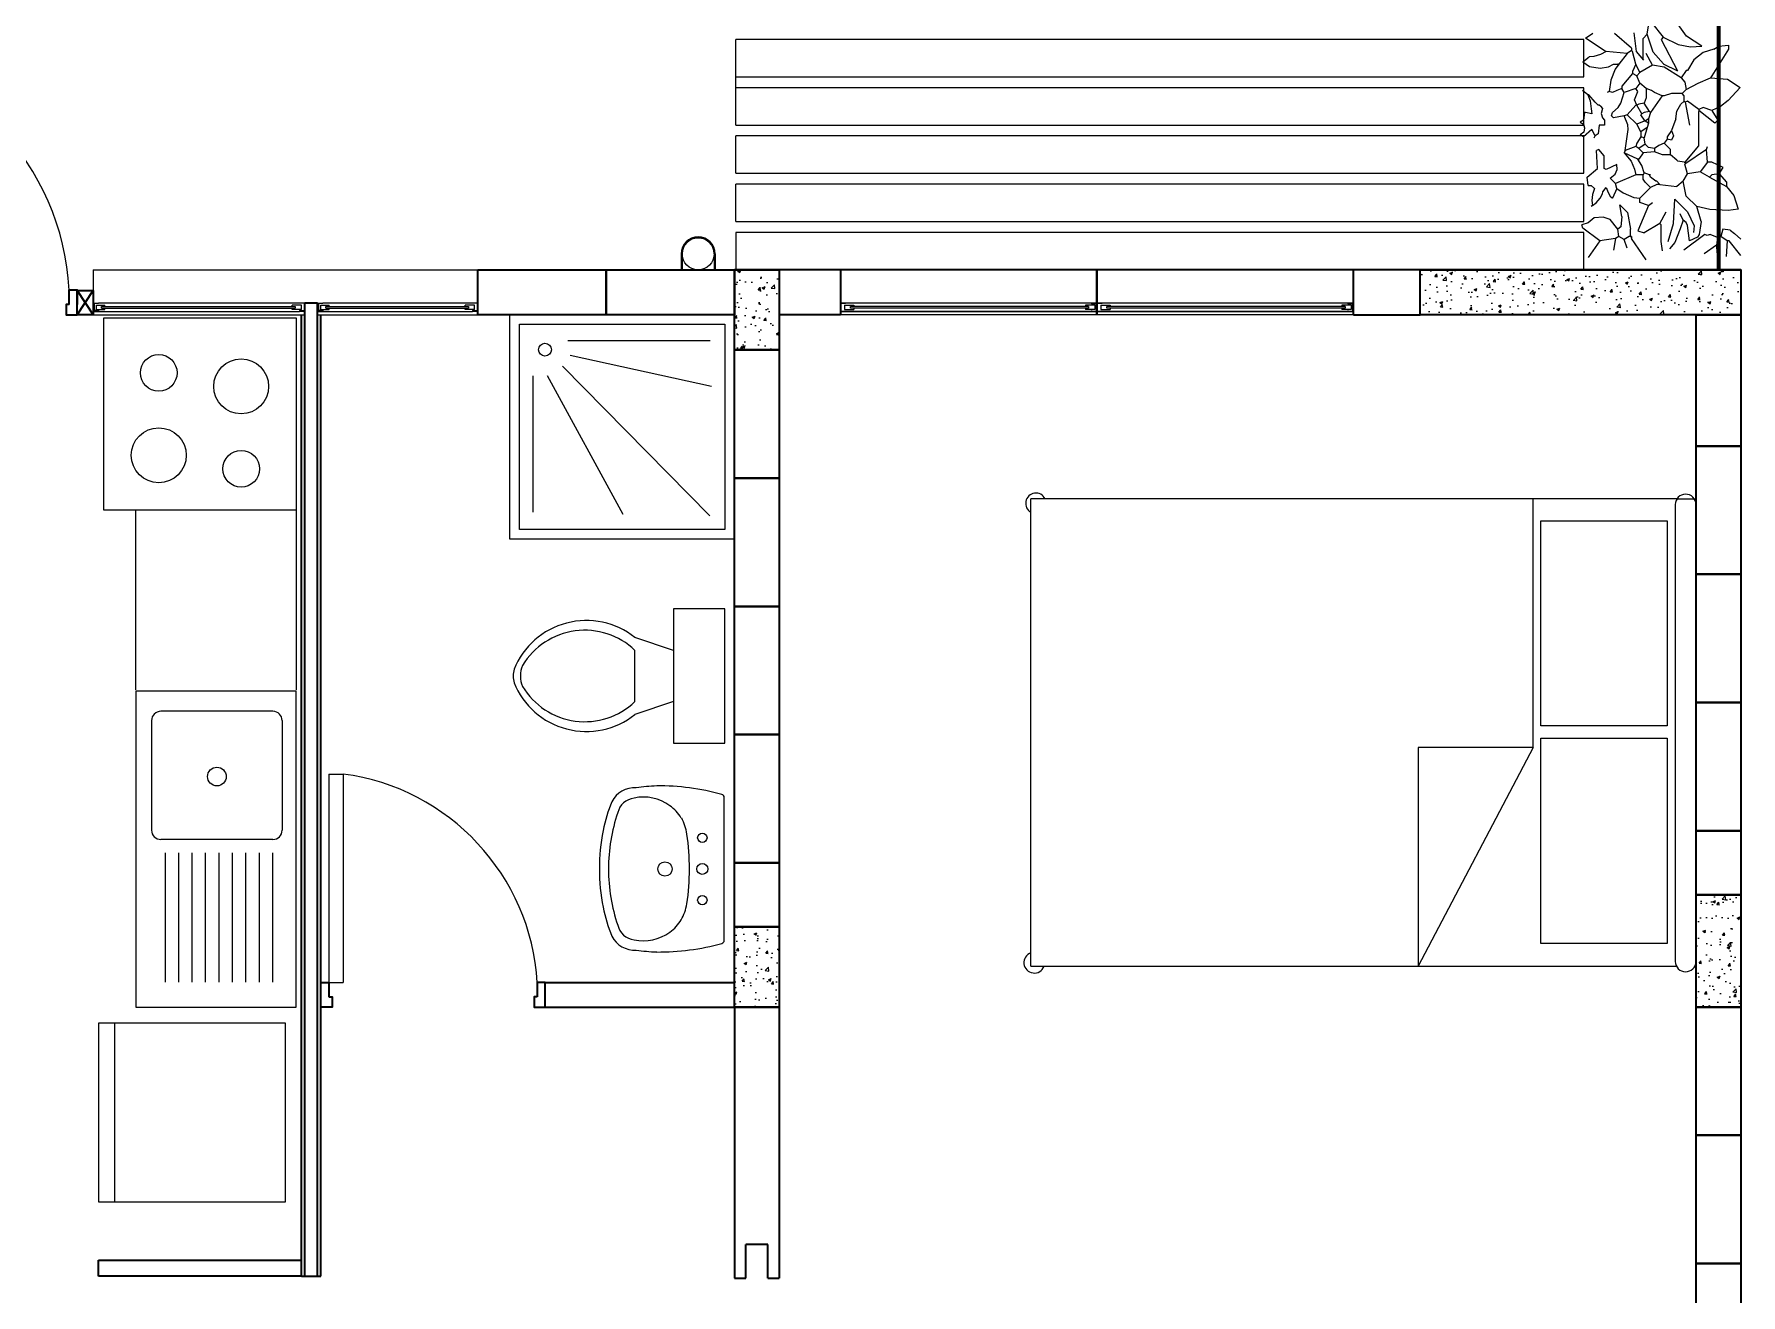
# Model space of a CAD drawing. Header units: inches. Extents: x 140.5 to 186.8, y 19 to 37.2.
# Drawn here: x 149.26 to 154.59, y 26.73 to 30.66 of the extents above; entities that cross this region are included whole.
import ezdxf

# ---------------------------------------------------------------- set-up
doc = ezdxf.new("R2010")
doc.units = ezdxf.units.IN
doc.header["$MEASUREMENT"] = 0
for name, color, linetype, lineweight in [('A-DOOR-FULL', 4, 'Continuous', 25), ('A-FLOR-FTPT', 6, 'Continuous', 70), ('A-FLOR-PATT', 8, 'Continuous', 18), ('A-FURN', 8, 'Continuous', 18), ('A-GLAZ-FULL', 4, 'Continuous', 25), ('A-WALL-FULL', 7, 'Continuous', 35)]:
    doc.layers.add(name, color=color, linetype=linetype, lineweight=lineweight)
doc.layers.add('VERDE_siepe', color=96, linetype='Continuous')

# ---------------------------------------------------------------- blocks, each defined once
blk = doc.blocks.new('finestra 1')
at = {"layer": 'A-FLOR-PATT'}
for points in [[(43.0901, -91.3303), (43.0901, -91.3278), (43.0759, -91.3278), (43.0759, -91.3066), (43.0901, -91.3066), (43.0901, -91.3041), (43.0734, -91.3041), (43.0734, -91.3303)], [(43.8567, -91.3303), (43.8567, -91.3278), (43.8709, -91.3278), (43.8709, -91.3066), (43.8567, -91.3066), (43.8567, -91.3041), (43.8734, -91.3041), (43.8734, -91.3303)]]:
    blk.add_hatch(color=256, dxfattribs=at).paths.add_polyline_path(points)
at = {"layer": 'A-FURN'}
for p, q in [((43.0734, -91.2941), (43.8734, -91.2941)), ((43.8734, -91.4341), (43.0734, -91.4341))]:
    blk.add_line(p, q, dxfattribs=at)
at = {"layer": 'A-GLAZ-FULL'}
for p, q in [((43.0734, -91.3041), (43.8734, -91.3041)), ((43.0901, -91.3041), (43.0734, -91.3041)), ((43.0759, -91.3278), (43.0759, -91.3066)), ((43.0801, -91.3105), (43.1092, -91.3105)), ((43.0801, -91.3238), (43.0801, -91.3105)), ((43.8734, -91.3041), (43.0901, -91.3041)), ((43.0901, -91.3066), (43.0901, -91.3041)), ((43.1092, -91.3147), (43.1092, -91.3105)), ((43.8612, -91.3105), (43.832, -91.3105)), ((43.832, -91.3147), (43.832, -91.3105)), ((43.8612, -91.3238), (43.8612, -91.3105)), ((43.8734, -91.3041), (43.8734, -91.3303)), ((43.0734, -91.3303), (43.8734, -91.3303)), ((43.0901, -91.3278), (43.0759, -91.3278)), ((43.0801, -91.3238), (43.1092, -91.3238)), ((43.0901, -91.3303), (43.0901, -91.3278)), ((43.0992, -91.3147), (43.842, -91.3147)), ((43.0992, -91.3197), (43.0992, -91.3147)), ((43.0992, -91.3197), (43.842, -91.3197)), ((43.1092, -91.3238), (43.1092, -91.3197)), ((43.832, -91.3238), (43.832, -91.3197)), ((43.8612, -91.3238), (43.832, -91.3238)), ((43.842, -91.3147), (43.842, -91.3197))]:
    blk.add_line(p, q, dxfattribs=at)
at = {"layer": 'A-WALL-FULL'}
for p, q in [((43.0734, -91.2941), (43.0734, -91.4341)), ((43.8734, -91.4341), (43.8734, -91.2941))]:
    blk.add_line(p, q, dxfattribs=at)
blk = doc.blocks.new('doccia')
at = {"layer": 'A-FURN'}
for p, q in [((53.9183, -83.4909), (54.3629, -83.4909)), ((54.3672, -83.6347), (53.9262, -83.538)), ((54.3617, -84.0382), (53.9022, -83.5708)), ((53.81, -83.6017), (53.81, -84.0263)), ((54.0913, -84.0336), (53.8558, -83.6017))]:
    blk.add_line(p, q, dxfattribs=at)
for points in [[(53.7382, -83.4105), (54.4382, -83.4105), (54.4382, -84.1105), (53.7382, -84.1105)], [(53.7682, -83.4405), (54.4082, -83.4405), (54.4082, -84.0805), (53.7682, -84.0805)]]:
    blk.add_lwpolyline(points, close=True, dxfattribs=at)
blk.add_circle((53.8474, -83.5197), 0.02, dxfattribs=at)
blk = doc.blocks.new('letto')
at = {"layer": 'A-FURN'}
for p, q in [((27.4385, 13.5237), (25.4231, 13.5237)), ((25.4231, 12.0654), (25.4231, 13.5237)), ((26.9901, 12.7474), (26.9901, 13.5237)), ((27.433, 13.5059), (27.433, 12.08)), ((27.4977, 13.5061), (27.4977, 12.0796)), ((26.9901, 12.7474), (26.6306, 12.7474)), ((26.6306, 12.7474), (26.6306, 12.0656)), ((26.9901, 12.7474), (26.6306, 12.0656)), ((25.4231, 12.0654), (27.4361, 12.0658))]:
    blk.add_line(p, q, dxfattribs=at)
for points in [[(27.4079, 13.4548), (27.4079, 12.815), (27.0135, 12.815), (27.0135, 13.4548)], [(27.4079, 12.7768), (27.4079, 12.1369), (27.0135, 12.1369), (27.0135, 12.7768)]]:
    blk.add_lwpolyline(points, close=True, dxfattribs=at)
for centre, radius, start, end in [((25.4385, 13.5096), 0.032, 25.9785, 241.2286), ((27.4653, 13.5058), 0.0323, 0.6423, 179.7148), ((25.4335, 12.0766), 0.0324, 108.721, 339.676), ((27.4653, 12.0807), 0.0324, 181.2656, 357.9557)]:
    blk.add_arc(centre, radius, start, end, dxfattribs=at)

msp = doc.modelspace()

# ---------------------------------------------------------------- hatches: boundary and pattern name
at = {"layer": 'A-FLOR-PATT'}
h = msp.add_hatch(dxfattribs=at)
h.set_pattern_fill('AR-CONC', color=256, scale=0.0005, style=0)
h.set_pattern_definition([(50, (178.85213, 111.02678), (0.091092334, -0.00796954), [0.009525, -0.104775]), (355, (178.85213, 111.02678), (-0.01762141, 0.09552832), [0.00762, -0.08382]), (100.451, (178.85972, 111.02612), (0.07347125, 0.08755834), [0.008095, -0.089045]), (46.1842, (178.85213, 111.05218), (0.13553952, -0.02102116), [0.0142875, -0.1571625]), (96.6356, (178.86343, 111.05043), (0.11870212, 0.12371278), [0.0121425, -0.1335675]), (351.184, (178.85213, 111.05218), (0.1187023, 0.12371256), [0.01143, -0.12573]), (21, (178.86483, 111.04583), (0.07580744, -0.05113276), [0.009525, -0.104775]), (326, (178.86483, 111.04583), (0.03090101, 0.09209398), [0.00762, -0.08382]), (71.4514, (178.87115, 111.04157), (0.106708245, 0.04096143), [0.008095, -0.089045]), (37.5, (178.852132, 111.02678), (0.001544302, 0.04227752), [0, -0.082804, 0, -0.08509, 0, -0.0841375]), (7.5, (178.85213, 111.02678), (0.033409831, 0.050090287), [0, -0.048514, 0, -0.080899, 0, -0.0320675]), (327.5, (178.82381, 111.02678), (0.067795298, -0.002864372), [0, -0.03175, 0, -0.09906, 0, -0.131445]), (317.5, (178.81111, 111.02678), (0.07406459, 0.012713246), [0, -0.041275, 0, -0.065786, 0, -0.093345])])
h.paths.add_polyline_path([(151.4476, 29.6759), (151.5876, 29.6759), (151.5876, 29.9259), (151.4476, 29.9259)])
h = msp.add_hatch(dxfattribs=at)
h.set_pattern_fill('AR-CONC', color=256, scale=0.0005, style=0)
h.set_pattern_definition([(50, (187.05213, 116.92678), (0.091092334, -0.00796954), [0.009525, -0.104775]), (355, (187.05213, 116.92678), (-0.01762141, 0.09552832), [0.00762, -0.08382]), (100.451, (187.05972, 116.92612), (0.07347125, 0.08755834), [0.008095, -0.089045]), (46.1842, (187.05213, 116.95218), (0.13553952, -0.02102116), [0.0142875, -0.1571625]), (96.6356, (187.06343, 116.95043), (0.11870212, 0.12371278), [0.0121425, -0.1335675]), (351.184, (187.05213, 116.95218), (0.1187023, 0.12371256), [0.01143, -0.12573]), (21, (187.06483, 116.94583), (0.07580744, -0.05113276), [0.009525, -0.104775]), (326, (187.06483, 116.94583), (0.03090101, 0.09209398), [0.00762, -0.08382]), (71.4514, (187.07115, 116.94157), (0.106708245, 0.04096143), [0.008095, -0.089045]), (37.5, (187.052132, 116.92678), (0.001544302, 0.04227752), [0, -0.082804, 0, -0.08509, 0, -0.0841375]), (7.5, (187.05213, 116.92678), (0.033409831, 0.050090287), [0, -0.048514, 0, -0.080899, 0, -0.0320675]), (327.5, (187.02381, 116.92678), (0.067795298, -0.002864372), [0, -0.03175, 0, -0.09906, 0, -0.131445]), (317.5, (187.01111, 116.92678), (0.07406459, 0.012713246), [0, -0.041275, 0, -0.065786, 0, -0.093345])])
h.paths.add_polyline_path([(153.5876, 29.9259), (153.5876, 29.7859), (154.5876, 29.7859), (154.5876, 29.9259)])
for points in [[(149.4501, 29.7984), (149.4642, 29.7984), (149.4642, 29.7959), (149.4476, 29.7959), (149.4476, 29.8221), (149.4501, 29.8221)], [(150.1051, 29.7984), (150.0909, 29.7984), (150.0909, 29.7959), (150.1076, 29.7959), (150.1076, 29.8221), (150.1051, 29.8221)], [(150.1501, 29.7984), (150.1642, 29.7984), (150.1642, 29.7959), (150.1476, 29.7959), (150.1476, 29.8221), (150.1501, 29.8221)], [(150.6451, 29.7984), (150.6309, 29.7984), (150.6309, 29.7959), (150.6476, 29.7959), (150.6476, 29.8221), (150.6451, 29.8221)]]:
    msp.add_hatch(color=256, dxfattribs=at).paths.add_polyline_path(points)
h = msp.add_hatch(dxfattribs=at)
h.set_pattern_fill('AR-CONC', color=256, scale=0.0005, style=0)
h.set_pattern_definition([(50, (187.85213, 111.02678), (0.091092334, -0.00796954), [0.009525, -0.104775]), (355, (187.85213, 111.02678), (-0.01762141, 0.09552832), [0.00762, -0.08382]), (100.451, (187.85972, 111.02612), (0.07347125, 0.08755834), [0.008095, -0.089045]), (46.1842, (187.85213, 111.05218), (0.13553952, -0.02102116), [0.0142875, -0.1571625]), (96.6356, (187.86343, 111.05043), (0.11870212, 0.12371278), [0.0121425, -0.1335675]), (351.184, (187.85213, 111.05218), (0.1187023, 0.12371256), [0.01143, -0.12573]), (21, (187.86483, 111.04583), (0.07580744, -0.05113276), [0.009525, -0.104775]), (326, (187.86483, 111.04583), (0.03090101, 0.09209398), [0.00762, -0.08382]), (71.4514, (187.87115, 111.04157), (0.106708245, 0.04096143), [0.008095, -0.089045]), (37.5, (187.852132, 111.02678), (0.001544302, 0.04227752), [0, -0.082804, 0, -0.08509, 0, -0.0841375]), (7.5, (187.85213, 111.02678), (0.033409831, 0.050090287), [0, -0.048514, 0, -0.080899, 0, -0.0320675]), (327.5, (187.82381, 111.02678), (0.067795298, -0.002864372), [0, -0.03175, 0, -0.09906, 0, -0.131445]), (317.5, (187.81111, 111.02678), (0.07406459, 0.012713246), [0, -0.041275, 0, -0.065786, 0, -0.093345])])
h.paths.add_polyline_path([(154.5876, 27.9759), (154.4476, 27.9759), (154.4476, 27.6259), (154.5876, 27.6259)])
h = msp.add_hatch(dxfattribs=at)
h.set_pattern_fill('AR-CONC', color=256, scale=0.0005, style=0)
h.set_pattern_definition([(50, (178.85213, 111.02678), (0.091092334, -0.00796954), [0.009525, -0.104775]), (355, (178.85213, 111.02678), (-0.01762141, 0.09552832), [0.00762, -0.08382]), (100.451, (178.85972, 111.02612), (0.07347125, 0.08755834), [0.008095, -0.089045]), (46.1842, (178.85213, 111.05218), (0.13553952, -0.02102116), [0.0142875, -0.1571625]), (96.6356, (178.86343, 111.05043), (0.11870212, 0.12371278), [0.0121425, -0.1335675]), (351.184, (178.85213, 111.05218), (0.1187023, 0.12371256), [0.01143, -0.12573]), (21, (178.86483, 111.04583), (0.07580744, -0.05113276), [0.009525, -0.104775]), (326, (178.86483, 111.04583), (0.03090101, 0.09209398), [0.00762, -0.08382]), (71.4514, (178.87115, 111.04157), (0.106708245, 0.04096143), [0.008095, -0.089045]), (37.5, (178.852132, 111.02678), (0.001544302, 0.04227752), [0, -0.082804, 0, -0.08509, 0, -0.0841375]), (7.5, (178.85213, 111.02678), (0.033409831, 0.050090287), [0, -0.048514, 0, -0.080899, 0, -0.0320675]), (327.5, (178.82381, 111.02678), (0.067795298, -0.002864372), [0, -0.03175, 0, -0.09906, 0, -0.131445]), (317.5, (178.81111, 111.02678), (0.07406459, 0.012713246), [0, -0.041275, 0, -0.065786, 0, -0.093345])])
h.paths.add_polyline_path([(151.4476, 27.6259), (151.5876, 27.6259), (151.5876, 27.8759), (151.4476, 27.8759)])

# ---------------------------------------------------------------- linework, layer by layer
at = {"layer": 'A-DOOR-FULL'}
for p, q in [((150.1827, 28.3529), (150.1827, 27.7029)), ((150.1827, 28.3529), (150.2277, 28.3529)), ((150.2277, 28.3529), (150.2277, 27.7029)), ((150.1827, 27.7029), (150.2277, 27.7029))]:
    msp.add_line(p, q, dxfattribs=at)
for centre, radius, start, end in [((148.5775, 29.8207), 0.7962, 3.0339, 84.229), ((150.1359, 27.661), 0.6979, 3.4398, 82.442)]:
    msp.add_arc(centre, radius, start, end, dxfattribs=at)
at = {"layer": 'A-FLOR-FTPT'}
msp.add_line((154.5176, 32.8759), (154.5176, 29.9259), dxfattribs=at)
at = {"layer": 'A-FURN'}
for p, q in [((154.0976, 30.6446), (151.4519, 30.6446)), ((151.4519, 30.5282), (151.4519, 30.6446)), ((154.0976, 30.5282), (154.0976, 30.6446)), ((151.4519, 30.5282), (154.0976, 30.5282)), ((151.4519, 30.494), (151.4519, 30.5282)), ((154.0976, 30.494), (151.4519, 30.494)), ((151.4519, 30.3776), (151.4519, 30.494)), ((154.0976, 30.3776), (154.0976, 30.494)), ((151.4519, 30.3776), (154.0976, 30.3776)), ((154.0976, 30.3434), (151.4519, 30.3434)), ((151.4519, 30.2271), (151.4519, 30.3434)), ((154.0976, 30.2271), (154.0976, 30.3434)), ((151.4519, 30.2271), (154.0976, 30.2271)), ((154.0976, 30.1928), (151.4519, 30.1928)), ((151.4519, 30.0765), (151.4519, 30.1928)), ((154.0976, 30.0765), (154.0976, 30.1928)), ((151.4519, 30.0765), (154.0976, 30.0765)), ((154.0976, 30.0422), (151.4519, 30.0422)), ((151.4519, 30.0422), (151.4519, 29.9259)), ((154.0976, 29.9259), (154.0976, 30.0422)), ((149.4476, 29.9259), (150.0976, 29.9259)), ((150.0955, 29.9259), (150.6476, 29.9259)), ((151.2816, 29.9759), (151.2816, 29.9259)), ((151.2846, 29.9259), (151.2846, 29.9759)), ((151.2846, 29.9759), (151.2846, 29.9259)), ((151.3846, 29.9759), (151.3846, 29.9259)), ((151.3846, 29.9759), (151.3846, 29.9259)), ((151.3876, 29.9759), (151.3876, 29.9259)), ((154.0976, 29.9259), (151.4519, 29.9259)), ((154.0976, 29.9259), (154.4476, 29.9259)), ((149.4476, 29.7859), (150.1076, 29.7859)), ((150.1476, 29.7859), (150.6476, 29.7859)), ((151.5876, 29.7859), (151.5876, 29.1859)), ((154.3884, 29.2114), (154.4476, 29.2114)), ((154.4476, 29.1939), (154.4476, 29.2114)), ((151.2576, 28.7387), (151.1376, 28.7787)), ((151.1376, 28.5787), (151.1376, 28.7387)), ((149.5805, 28.6126), (150.0805, 28.6126)), ((150.0805, 27.6259), (150.0805, 28.6126)), ((151.2576, 28.5787), (151.1376, 28.5387)), ((151.4157, 27.834), (151.4157, 28.2795)), ((150.0078, 28.1486), (149.6587, 28.1486)), ((149.6715, 28.1067), (149.6715, 27.7032)), ((149.7134, 28.1067), (149.7134, 27.7032)), ((149.7553, 28.1067), (149.7553, 27.7032)), ((149.7972, 28.1067), (149.7972, 27.7032)), ((149.8391, 28.1067), (149.8391, 27.7032)), ((149.881, 28.1067), (149.881, 27.7032)), ((149.9229, 28.1067), (149.9229, 27.7032)), ((149.9648, 28.1067), (149.9648, 27.7032)), ((149.9648, 28.1067), (149.9648, 27.7809)), ((150.0067, 28.1067), (150.0067, 27.7032)), ((149.5805, 27.6259), (150.0805, 27.6259))]:
    msp.add_line(p, q, dxfattribs=at)
at = {"layer": 'A-FURN', "ltscale": 0.8}
for p, q in [((149.5805, 28.6151), (149.5805, 29.1759)), ((150.0805, 29.1759), (150.0805, 28.6151)), ((149.5151, 27.0179), (149.5151, 27.5756))]:
    msp.add_line(p, q, dxfattribs=at)
for points in [[(150.0805, 29.7759), (150.0805, 29.1759), (149.4805, 29.1759), (149.4805, 29.7759)], [(149.4642, 27.0181), (150.0476, 27.0181), (150.0476, 27.5759), (149.4642, 27.5759)]]:
    msp.add_lwpolyline(points, close=True, dxfattribs=at)
at = {"layer": 'A-FURN'}
msp.add_lwpolyline([(151.2576, 28.4487), (151.4176, 28.4487), (151.4176, 28.8687), (151.2576, 28.8687)], close=True, dxfattribs=at)
for points in [[(149.5805, 28.6126), (149.5805, 27.6259)], [(150.0078, 28.5486), (149.6587, 28.5486)], [(149.6296, 28.5195), (149.6296, 28.1777)], [(150.0369, 28.5195), (150.0369, 28.1777)]]:
    msp.add_lwpolyline(points, dxfattribs=at)
for centre, radius in [((151.3346, 29.9759), 0.05), ((149.8333, 28.3449), 0.0291), ((151.3477, 28.1539), 0.0146), ((151.2311, 28.0567), 0.0224), ((151.3477, 28.0567), 0.017), ((151.3477, 27.9596), 0.0146)]:
    msp.add_circle(centre, radius, dxfattribs=at)
at = {"layer": 'A-FURN', "ltscale": 0.8}
for centre, radius in [((149.652, 29.6044), 0.0571), ((149.9091, 29.5622), 0.0857), ((149.652, 29.3473), 0.0857), ((149.9091, 29.305), 0.0571)]:
    msp.add_circle(centre, radius, dxfattribs=at)
at = {"layer": 'A-FURN'}
for centre, radius, start, end in [((151.3346, 29.9759), 0.053, 0, 180), ((151.3346, 29.9759), 0.05, 0, 180), ((150.9859, 28.5883), 0.2434, 51.4691, 157.9714), ((150.9812, 28.5747), 0.2266, 46.3677, 148.9468), ((150.8376, 28.6587), 0.08, 164.8605, 195.1395), ((150.86, 28.6587), 0.08, 155.7318, 204.2682), ((150.9859, 28.729), 0.2434, 202.0284, 308.5307), ((150.9812, 28.7427), 0.2266, 211.053, 313.6321), ((149.6587, 28.5195), 0.0291, 90, 180), ((150.0078, 28.5195), 0.0291, 0, 90), ((151.1375, 28.229), 0.0812, 87.3697, 152.4773), ((151.1421, 28.2186), 0.0597, 97.2234, 166.6972), ((151.1642, 28.1422), 0.1388, 53.6903, 102.3187), ((151.2523, 27.4392), 0.8779, 93.0612, 97.2669), ((151.2109, 27.5758), 0.7401, 74.5103, 90.4252), ((151.4065, 28.28), 0.00927, 356.848, 77.0369), ((151.4764, 28.094), 0.4456, 157.2254, 169.3601), ((151.5833, 28.06), 0.5282, 160.9575, 180.3518), ((151.1666, 28.145), 0.1351, 31.4665, 53.8019), ((149.6587, 28.1777), 0.0291, 180, 270), ((150.0078, 28.1777), 0.0291, 270, 0), ((151.563, 28.066), 0.5361, 168.1274, 180.9856), ((151.0899, 28.1253), 0.2136, 10.8893, 24.9993), ((150.4912, 28.0526), 0.8164, 0.2876, 7.9576), ((151.563, 28.0475), 0.5361, 179.0144, 191.8726), ((151.5833, 28.0535), 0.5282, 179.6482, 199.0425), ((150.4912, 28.0608), 0.8164, 352.0424, 359.7124), ((151.4764, 28.0195), 0.4456, 190.6399, 202.7746), ((151.1437, 27.9753), 0.1583, 330.7301, 349.9957), ((151.1375, 27.8845), 0.0812, 207.5227, 272.6303), ((151.1421, 27.8949), 0.0597, 193.3028, 262.7766), ((151.1642, 27.9713), 0.1388, 257.6813, 306.3097), ((151.1666, 27.9685), 0.1351, 306.1981, 328.5335), ((151.2523, 28.6743), 0.8779, 262.7331, 266.9388), ((151.2109, 28.5377), 0.7401, 269.5748, 285.4897), ((151.4065, 27.8335), 0.00927, 282.9631, 3.152)]:
    msp.add_arc(centre, radius, start, end, dxfattribs=at)
at = {"layer": 'A-GLAZ-FULL'}
for p, q in [((149.4476, 29.9259), (149.4476, 29.7859)), ((149.4476, 29.8221), (149.4642, 29.8221)), ((149.4501, 29.7984), (149.4501, 29.8221)), ((149.4501, 29.8221), (149.4501, 29.7984)), ((150.0909, 29.8221), (149.4642, 29.8221)), ((150.1076, 29.8221), (150.0909, 29.8221)), ((150.1051, 29.8221), (150.1051, 29.7984)), ((150.1476, 29.8221), (150.1642, 29.8221)), ((150.1501, 29.8221), (150.1501, 29.7984)), ((150.1501, 29.7984), (150.1501, 29.8221)), ((150.6309, 29.8221), (150.1642, 29.8221)), ((150.6476, 29.8221), (150.6309, 29.8221)), ((150.6451, 29.8221), (150.6451, 29.7984)), ((149.4476, 29.7959), (149.4642, 29.7959)), ((149.4642, 29.7984), (149.4501, 29.7984)), ((149.4642, 29.7984), (149.4501, 29.7984)), ((149.458, 29.8023), (149.458, 29.8157)), ((149.458, 29.8157), (149.4834, 29.8157)), ((149.458, 29.8023), (149.4834, 29.8023)), ((149.4642, 29.7959), (149.4642, 29.7984)), ((149.4642, 29.7984), (149.4642, 29.7959)), ((149.4642, 29.7959), (150.0909, 29.7959)), ((149.4734, 29.8065), (149.4734, 29.8115)), ((149.4734, 29.8115), (150.0779, 29.8115)), ((149.4734, 29.8065), (150.0779, 29.8065)), ((149.4834, 29.8115), (149.4834, 29.8157)), ((149.4834, 29.8023), (149.4834, 29.8065)), ((150.0971, 29.8157), (150.0679, 29.8157)), ((150.0679, 29.8115), (150.0679, 29.8157)), ((150.0679, 29.8023), (150.0679, 29.8065)), ((150.0971, 29.8023), (150.0679, 29.8023)), ((150.0779, 29.8115), (150.0779, 29.8065)), ((150.0909, 29.7984), (150.0909, 29.7959)), ((150.0909, 29.7984), (150.1051, 29.7984)), ((150.1076, 29.7959), (150.0909, 29.7959)), ((150.0971, 29.8023), (150.0971, 29.8157)), ((150.1476, 29.7959), (150.1642, 29.7959)), ((150.1642, 29.7984), (150.1501, 29.7984)), ((150.1642, 29.7984), (150.1501, 29.7984)), ((150.158, 29.8157), (150.1834, 29.8157)), ((150.158, 29.8023), (150.158, 29.8157)), ((150.158, 29.8023), (150.1834, 29.8023)), ((150.1642, 29.7984), (150.1642, 29.7959)), ((150.1642, 29.7959), (150.1642, 29.7984)), ((150.1642, 29.7959), (150.6309, 29.7959)), ((150.1734, 29.8115), (150.6179, 29.8115)), ((150.1734, 29.8065), (150.1734, 29.8115)), ((150.1734, 29.8065), (150.6179, 29.8065)), ((150.1834, 29.8115), (150.1834, 29.8157)), ((150.1834, 29.8023), (150.1834, 29.8065)), ((150.6079, 29.8115), (150.6079, 29.8157)), ((150.6371, 29.8157), (150.6079, 29.8157)), ((150.6079, 29.8023), (150.6079, 29.8065)), ((150.6371, 29.8023), (150.6079, 29.8023)), ((150.6179, 29.8115), (150.6179, 29.8065)), ((150.6309, 29.7984), (150.6451, 29.7984)), ((150.6309, 29.7984), (150.6309, 29.7959)), ((150.6476, 29.7959), (150.6309, 29.7959)), ((150.6371, 29.8023), (150.6371, 29.8157))]:
    msp.add_line(p, q, dxfattribs=at)
at = {"layer": 'A-WALL-FULL'}
for p, q in [((150.6476, 29.7859), (150.6476, 29.9259)), ((150.6476, 29.9259), (151.0476, 29.9259)), ((151.0476, 29.9259), (151.4476, 29.9259)), ((151.0476, 29.7859), (151.0476, 29.9259)), ((151.0476, 29.9259), (151.0476, 29.7859)), ((151.4476, 29.9259), (151.4476, 29.7859)), ((154.5876, 29.9259), (151.4476, 29.9259)), ((151.5676, 29.9259), (151.4776, 29.9259)), ((149.3976, 29.8609), (149.4476, 29.8609)), ((149.3976, 29.7859), (149.3976, 29.8609)), ((149.3976, 29.8609), (149.4476, 29.7859)), ((149.3976, 29.7859), (149.4476, 29.8609)), ((149.4476, 29.8609), (149.4476, 29.7859)), ((150.1476, 29.8221), (150.1076, 29.8221)), ((150.1076, 26.7859), (150.1076, 29.8221)), ((150.1476, 26.7859), (150.1476, 29.8221)), ((149.4476, 29.7859), (149.3976, 29.7859)), ((150.0976, 26.7859), (150.0976, 29.7859)), ((150.1576, 26.7859), (150.1576, 29.7859)), ((151.0476, 29.7859), (150.6476, 29.7859)), ((151.4476, 29.7859), (151.0476, 29.7859)), ((151.7786, 29.7859), (151.5876, 29.7859)), ((153.3786, 29.7859), (153.5876, 29.7859)), ((154.4476, 29.7859), (154.5876, 29.7859)), ((154.4476, 29.3759), (154.4476, 29.7859)), ((154.5876, 29.7859), (154.5876, 29.3759)), ((151.4476, 29.6759), (151.5876, 29.6759)), ((151.4476, 29.2759), (151.4476, 29.6759)), ((151.5876, 29.6759), (151.5876, 29.2759)), ((154.4476, 29.3759), (154.5876, 29.3759)), ((154.4476, 28.9759), (154.4476, 29.3759)), ((154.5876, 29.3759), (154.4476, 29.3759)), ((154.5876, 29.3759), (154.5876, 28.9759)), ((151.5876, 29.2759), (151.4476, 29.2759)), ((151.4476, 29.2759), (151.5876, 29.2759)), ((151.4476, 28.8759), (151.4476, 29.2759)), ((151.5876, 29.2759), (151.5876, 28.8759)), ((154.4476, 28.9759), (154.5876, 28.9759)), ((154.4476, 28.5759), (154.4476, 28.9759)), ((154.5876, 28.9759), (154.4476, 28.9759)), ((154.5876, 28.9759), (154.5876, 28.5759)), ((151.5876, 28.8759), (151.4476, 28.8759)), ((151.4476, 28.8759), (151.5876, 28.8759)), ((151.4476, 28.4759), (151.4476, 28.8759)), ((151.5876, 28.8759), (151.5876, 28.4759)), ((154.5876, 28.5759), (154.4476, 28.5759)), ((154.4476, 28.5759), (154.5876, 28.5759)), ((154.4476, 28.1759), (154.4476, 28.5759)), ((154.5876, 28.5759), (154.5876, 28.1759)), ((151.4476, 28.4759), (151.5876, 28.4759)), ((151.4476, 28.0759), (151.4476, 28.4759)), ((151.5876, 28.4759), (151.4476, 28.4759)), ((151.5876, 28.4759), (151.5876, 28.0759)), ((154.4476, 28.1759), (154.5876, 28.1759)), ((154.4476, 27.9759), (154.4476, 28.1759)), ((154.5876, 28.1759), (154.4476, 28.1759)), ((154.5876, 28.1759), (154.5876, 27.9759)), ((151.4476, 28.0759), (151.5876, 28.0759)), ((151.4476, 27.8759), (151.4476, 28.0759)), ((151.5876, 28.0759), (151.4476, 28.0759)), ((151.5876, 28.0759), (151.5876, 27.8759)), ((154.5876, 27.9759), (154.4476, 27.9759)), ((151.5876, 27.8759), (151.4476, 27.8759)), ((150.8576, 27.7029), (151.4476, 27.7029)), ((150.8576, 27.6259), (151.4476, 27.6259)), ((151.5876, 27.6259), (151.4476, 27.6259)), ((151.5876, 27.6259), (151.4476, 27.6259)), ((151.4476, 27.6259), (151.5876, 27.6259)), ((151.4476, 27.6259), (151.4476, 26.9905)), ((151.5376, 27.6259), (151.4976, 27.6259)), ((151.5876, 27.6259), (151.5876, 26.7801)), ((154.4476, 27.6259), (154.5876, 27.6259)), ((154.4476, 27.2259), (154.4476, 27.6259)), ((154.5876, 27.6259), (154.5876, 27.2259)), ((154.5876, 27.2259), (154.4476, 27.2259)), ((154.4476, 27.2259), (154.5876, 27.2259)), ((154.4476, 26.8259), (154.4476, 27.2259)), ((154.5876, 27.2259), (154.5876, 26.8259)), ((151.4476, 26.9905), (151.4476, 26.7801)), ((149.4642, 26.7859), (149.4642, 26.8359)), ((149.4642, 26.8359), (150.0976, 26.8359)), ((151.4832, 26.7801), (151.4832, 26.8853)), ((151.5519, 26.8853), (151.4832, 26.8853)), ((151.5519, 26.7801), (151.5519, 26.8853)), ((150.0976, 26.7859), (149.4642, 26.7859)), ((150.0976, 26.7859), (150.1576, 26.7859)), ((154.5876, 26.8259), (154.4476, 26.8259)), ((154.4476, 26.8259), (154.5876, 26.8259)), ((154.4476, 26.4259), (154.4476, 26.8259)), ((154.5876, 26.8259), (154.5876, 26.4259)), ((151.4476, 26.7801), (151.4832, 26.7801)), ((151.5519, 26.7801), (151.5876, 26.7801))]:
    msp.add_line(p, q, dxfattribs=at)
for points in [[(151.4476, 29.9259), (151.5876, 29.9259), (151.5876, 29.6759), (151.4476, 29.6759)], [(153.5876, 29.9259), (154.5876, 29.9259), (154.5876, 29.7859), (153.5876, 29.7859)], [(154.4476, 27.9759), (154.5876, 27.9759), (154.5876, 27.6259), (154.4476, 27.6259)], [(151.4476, 27.8759), (151.5876, 27.8759), (151.5876, 27.6259), (151.4476, 27.6259)]]:
    msp.add_lwpolyline(points, close=True, dxfattribs=at)
for points in [[(149.3726, 29.8179), (149.3626, 29.8179), (149.3626, 29.7859), (149.3976, 29.7859), (149.3976, 29.8179)], [(149.3726, 29.8179), (149.3726, 29.8629), (149.3976, 29.8629), (149.3976, 29.8179)], [(150.1577, 27.6579), (150.1577, 27.6579), (150.1577, 27.7029), (150.1827, 27.7029), (150.1827, 27.6579)], [(150.8576, 27.6579), (150.8576, 27.6579), (150.8576, 27.7029), (150.8326, 27.7029), (150.8326, 27.6579)], [(150.1827, 27.6579), (150.1927, 27.6579), (150.1927, 27.6259), (150.1577, 27.6259), (150.1577, 27.6579)], [(150.8326, 27.6579), (150.8226, 27.6579), (150.8226, 27.6259), (150.8576, 27.6259), (150.8576, 27.6579)]]:
    msp.add_lwpolyline(points, dxfattribs=at)
msp.add_point((151.4856, 27.6259), dxfattribs=at)
at = {"layer": 'VERDE_siepe'}
for p, q in [((154.2957, 30.6609), (154.299, 30.6873)), ((154.3089, 30.6972), (154.3451, 30.6511)), ((154.4175, 30.655), (154.3872, 30.6985)), ((154.1024, 30.648), (154.1254, 30.6636)), ((154.1606, 30.6104), (154.1024, 30.648)), ((154.2462, 30.617), (154.1935, 30.6631)), ((154.2462, 30.617), (154.2462, 30.6104)), ((154.2532, 30.6647), (154.2608, 30.6068)), ((154.2826, 30.6478), (154.2957, 30.6609)), ((154.2826, 30.5813), (154.2826, 30.6478)), ((154.3139, 30.6043), (154.2957, 30.6609)), ((154.3451, 30.6511), (154.3385, 30.6445)), ((154.3385, 30.6445), (154.3895, 30.5465)), ((154.3451, 30.6511), (154.3922, 30.6285)), ((154.3922, 30.6285), (154.4301, 30.6212)), ((154.4655, 30.6237), (154.4175, 30.655)), ((154.4301, 30.6212), (154.4655, 30.6237)), ((154.503, 30.6137), (154.5191, 30.6231)), ((154.5191, 30.6231), (154.5381, 30.6261)), ((154.5381, 30.6261), (154.5491, 30.6269)), ((154.5491, 30.6269), (154.5491, 30.6137)), ((154.0947, 30.5742), (154.1145, 30.5906)), ((154.0947, 30.5742), (154.1154, 30.5606)), ((154.1284, 30.5916), (154.1145, 30.5906)), ((154.1496, 30.5972), (154.1284, 30.5916)), ((154.1672, 30.6071), (154.1496, 30.5972)), ((154.1672, 30.6071), (154.1606, 30.6104)), ((154.233, 30.6005), (154.1672, 30.6071)), ((154.1743, 30.5589), (154.1902, 30.5676)), ((154.1902, 30.5676), (154.2034, 30.5676)), ((154.2067, 30.5676), (154.1956, 30.5522)), ((154.2067, 30.5676), (154.2034, 30.5676)), ((154.233, 30.6005), (154.2067, 30.5676)), ((154.2462, 30.6104), (154.233, 30.6005)), ((154.2495, 30.6071), (154.2462, 30.6104)), ((154.2594, 30.5676), (154.2495, 30.6071)), ((154.2594, 30.5676), (154.2495, 30.5445)), ((154.2725, 30.5413), (154.2594, 30.5676)), ((154.2608, 30.6068), (154.2835, 30.5802)), ((154.312, 30.5643), (154.2725, 30.5413)), ((154.312, 30.5643), (154.2923, 30.6005)), ((154.3483, 30.5577), (154.312, 30.5643)), ((154.3467, 30.5682), (154.3139, 30.6043)), ((154.3451, 30.5687), (154.3895, 30.5465)), ((154.4405, 30.5808), (154.4207, 30.5478)), ((154.4701, 30.6038), (154.4405, 30.5808)), ((154.503, 30.6137), (154.4701, 30.6038)), ((154.5491, 30.6137), (154.4965, 30.5314)), ((154.1154, 30.5606), (154.1484, 30.555)), ((154.1484, 30.555), (154.1743, 30.5589)), ((154.182, 30.5179), (154.177, 30.482)), ((154.1956, 30.5522), (154.182, 30.5179)), ((154.2495, 30.538), (154.2165, 30.4984)), ((154.2495, 30.5445), (154.2495, 30.538)), ((154.2626, 30.5314), (154.2495, 30.538)), ((154.2725, 30.5413), (154.2626, 30.5314)), ((154.2725, 30.5083), (154.2626, 30.5314)), ((154.401, 30.5248), (154.3483, 30.5577)), ((154.4174, 30.5478), (154.401, 30.5248)), ((154.401, 30.5248), (154.413, 30.5112)), ((154.413, 30.5112), (154.4174, 30.4886)), ((154.4207, 30.5478), (154.4174, 30.5478)), ((154.4542, 30.5081), (154.4932, 30.5248)), ((154.4965, 30.5314), (154.4932, 30.5248)), ((154.4932, 30.5248), (154.5461, 30.5202)), ((154.5461, 30.5202), (154.5857, 30.4945)), ((154.1097, 30.4721), (154.0932, 30.4853)), ((154.113, 30.4721), (154.1097, 30.4721)), ((154.1097, 30.4721), (154.1174, 30.4526)), ((154.1328, 30.449), (154.113, 30.4721)), ((154.177, 30.482), (154.1704, 30.4787)), ((154.177, 30.4853), (154.177, 30.482)), ((154.1869, 30.4787), (154.177, 30.482)), ((154.2001, 30.4853), (154.1869, 30.4787)), ((154.2165, 30.4919), (154.2001, 30.4853)), ((154.2132, 30.4453), (154.2231, 30.4787)), ((154.2165, 30.4984), (154.2165, 30.4919)), ((154.2231, 30.4787), (154.2165, 30.4919)), ((154.2594, 30.4919), (154.2231, 30.4787)), ((154.2561, 30.4556), (154.2659, 30.482)), ((154.2626, 30.4392), (154.2561, 30.4556)), ((154.2725, 30.5083), (154.2594, 30.4919)), ((154.2659, 30.482), (154.2594, 30.4919)), ((154.2923, 30.4919), (154.2725, 30.5083)), ((154.2923, 30.4622), (154.2857, 30.4457)), ((154.2923, 30.4919), (154.2923, 30.4622)), ((154.3088, 30.4853), (154.2923, 30.4919)), ((154.3417, 30.4688), (154.3055, 30.4161)), ((154.3186, 30.4787), (154.3088, 30.4853)), ((154.3417, 30.4688), (154.3186, 30.4787)), ((154.3483, 30.4688), (154.3417, 30.4688)), ((154.3713, 30.4754), (154.3483, 30.4688)), ((154.4043, 30.4754), (154.3713, 30.4754)), ((154.4174, 30.4886), (154.4043, 30.4754)), ((154.4108, 30.4688), (154.4043, 30.4754)), ((154.4108, 30.4523), (154.4108, 30.4688)), ((154.4174, 30.4886), (154.4542, 30.5081)), ((154.5857, 30.4945), (154.5477, 30.4537)), ((154.0998, 30.4161), (154.0965, 30.3931)), ((154.1031, 30.4161), (154.0998, 30.4161)), ((154.1229, 30.4128), (154.1031, 30.4161)), ((154.1174, 30.4526), (154.121, 30.4284)), ((154.121, 30.4284), (154.1229, 30.4128)), ((154.1426, 30.4392), (154.1328, 30.449)), ((154.1459, 30.4392), (154.1426, 30.4392)), ((154.1492, 30.4359), (154.1459, 30.4392)), ((154.1492, 30.4359), (154.1558, 30.4293)), ((154.1558, 30.4293), (154.1516, 30.4132)), ((154.1516, 30.4132), (154.1558, 30.4003)), ((154.1836, 30.4062), (154.1869, 30.4161)), ((154.1902, 30.3997), (154.1836, 30.4062)), ((154.1869, 30.4161), (154.2044, 30.4318)), ((154.2231, 30.4062), (154.1902, 30.3997)), ((154.2044, 30.4318), (154.2132, 30.4453)), ((154.233, 30.4095), (154.2231, 30.4062)), ((154.2351, 30.3784), (154.2239, 30.4065)), ((154.2594, 30.4392), (154.233, 30.4095)), ((154.2626, 30.3799), (154.233, 30.4095)), ((154.2626, 30.4392), (154.2594, 30.4392)), ((154.2692, 30.4425), (154.2626, 30.4392)), ((154.2791, 30.4128), (154.2626, 30.4392)), ((154.2857, 30.4457), (154.2692, 30.4425)), ((154.2758, 30.4095), (154.2791, 30.4128)), ((154.289, 30.3898), (154.2758, 30.4095)), ((154.2857, 30.4161), (154.2791, 30.4128)), ((154.3022, 30.4194), (154.2857, 30.4457)), ((154.3022, 30.4194), (154.2857, 30.4161)), ((154.3055, 30.4161), (154.2989, 30.3964)), ((154.3055, 30.4161), (154.3022, 30.4194)), ((154.3845, 30.3964), (154.3876, 30.4204)), ((154.3876, 30.4204), (154.4003, 30.4431)), ((154.4003, 30.4431), (154.4108, 30.4523)), ((154.4141, 30.449), (154.4108, 30.4523)), ((154.4207, 30.4523), (154.4141, 30.449)), ((154.4141, 30.449), (154.4273, 30.3766)), ((154.4569, 30.426), (154.4207, 30.4523)), ((154.4701, 30.4326), (154.4569, 30.426)), ((154.4569, 30.426), (154.4569, 30.4227)), ((154.4569, 30.4227), (154.4569, 30.4194)), ((154.5063, 30.3832), (154.4569, 30.4227)), ((154.4569, 30.3127), (154.4569, 30.4194)), ((154.4965, 30.4227), (154.4701, 30.4326)), ((154.5239, 30.4356), (154.4965, 30.4227)), ((154.4965, 30.4227), (154.5162, 30.3931)), ((154.5477, 30.4537), (154.5239, 30.4356)), ((154.0965, 30.3931), (154.0866, 30.3865)), ((154.0866, 30.3865), (154.0962, 30.38)), ((154.0974, 30.3553), (154.0866, 30.347)), ((154.0962, 30.38), (154.0998, 30.3688)), ((154.1229, 30.3634), (154.0965, 30.3404)), ((154.0998, 30.3688), (154.0974, 30.3553)), ((154.1328, 30.3437), (154.1229, 30.3634)), ((154.1426, 30.3503), (154.1328, 30.3437)), ((154.1459, 30.3766), (154.1426, 30.3503)), ((154.1624, 30.3766), (154.1459, 30.3766)), ((154.1558, 30.4003), (154.1624, 30.3931)), ((154.1624, 30.3931), (154.1624, 30.3766)), ((154.2264, 30.2976), (154.2363, 30.3634)), ((154.2363, 30.3634), (154.2351, 30.3784)), ((154.2857, 30.3898), (154.2626, 30.3799)), ((154.2758, 30.3568), (154.2626, 30.3799)), ((154.2956, 30.37), (154.2758, 30.3568)), ((154.2758, 30.3568), (154.2758, 30.3404)), ((154.289, 30.3898), (154.2857, 30.3898)), ((154.2956, 30.37), (154.2857, 30.3371)), ((154.2989, 30.3964), (154.289, 30.3898)), ((154.2989, 30.3832), (154.289, 30.3898)), ((154.2989, 30.3832), (154.2956, 30.37)), ((154.2989, 30.3964), (154.2989, 30.3832)), ((154.3713, 30.3601), (154.3581, 30.3404)), ((154.3845, 30.3964), (154.3713, 30.3601)), ((154.3713, 30.3601), (154.3779, 30.3437)), ((154.5162, 30.3931), (154.5063, 30.3832)), ((154.0965, 30.3404), (154.0866, 30.347)), ((154.1295, 30.3371), (154.1328, 30.3437)), ((154.1441, 30.3009), (154.1375, 30.2976)), ((154.1408, 30.2416), (154.1375, 30.2976)), ((154.1606, 30.2811), (154.1441, 30.3009)), ((154.2264, 30.2976), (154.2231, 30.291)), ((154.2594, 30.3107), (154.2264, 30.2976)), ((154.2626, 30.3206), (154.2594, 30.3107)), ((154.2692, 30.3041), (154.2594, 30.3107)), ((154.2758, 30.3404), (154.2626, 30.3206)), ((154.289, 30.3173), (154.2692, 30.3041)), ((154.2824, 30.291), (154.2692, 30.3041)), ((154.2857, 30.3371), (154.2758, 30.3404)), ((154.289, 30.3173), (154.2857, 30.3371)), ((154.2989, 30.3074), (154.289, 30.3173)), ((154.3186, 30.3041), (154.2989, 30.3074)), ((154.3318, 30.314), (154.3186, 30.3041)), ((154.3186, 30.3041), (154.3186, 30.2943)), ((154.3483, 30.3206), (154.3318, 30.314)), ((154.3581, 30.3338), (154.3483, 30.3206)), ((154.368, 30.3009), (154.3483, 30.3206)), ((154.3581, 30.3404), (154.3581, 30.3338)), ((154.3713, 30.3305), (154.3581, 30.3338)), ((154.368, 30.2844), (154.368, 30.3009)), ((154.3779, 30.3437), (154.3713, 30.3305)), ((154.48, 30.3009), (154.4124, 30.2558)), ((154.4141, 30.2613), (154.4569, 30.3127)), ((154.48, 30.3009), (154.4833, 30.3107)), ((154.4833, 30.2613), (154.48, 30.3009)), ((154.1606, 30.2416), (154.1606, 30.2811)), ((154.2001, 30.2548), (154.1672, 30.2383)), ((154.2017, 30.239), (154.2001, 30.2548)), ((154.2659, 30.2712), (154.2231, 30.291)), ((154.2231, 30.291), (154.2454, 30.2644)), ((154.2454, 30.2644), (154.2562, 30.2402)), ((154.2791, 30.2515), (154.2659, 30.2712)), ((154.2692, 30.2712), (154.2659, 30.2712)), ((154.2824, 30.291), (154.2692, 30.2712)), ((154.2857, 30.2284), (154.2791, 30.2515)), ((154.3186, 30.2943), (154.2824, 30.291)), ((154.3433, 30.2843), (154.3186, 30.2943)), ((154.368, 30.2844), (154.3433, 30.2843)), ((154.3878, 30.2679), (154.368, 30.2844)), ((154.3911, 30.2646), (154.3878, 30.2679)), ((154.4108, 30.2613), (154.3911, 30.2646)), ((154.4108, 30.2613), (154.4141, 30.2613)), ((154.4207, 30.2251), (154.4124, 30.2558)), ((154.4833, 30.2613), (154.4602, 30.2317)), ((154.4965, 30.2613), (154.4833, 30.2613)), ((154.5327, 30.2449), (154.4965, 30.2613)), ((154.5195, 30.2251), (154.5327, 30.2449)), ((154.1079, 30.2152), (154.1408, 30.2416)), ((154.1112, 30.1889), (154.1079, 30.2152)), ((154.1672, 30.2383), (154.1606, 30.2416)), ((154.1803, 30.2119), (154.1953, 30.2238)), ((154.1968, 30.1955), (154.1803, 30.2119)), ((154.1953, 30.2238), (154.2017, 30.239)), ((154.2594, 30.2218), (154.1968, 30.1955)), ((154.2001, 30.179), (154.1968, 30.1955)), ((154.2562, 30.2402), (154.2594, 30.2218)), ((154.2824, 30.2218), (154.2594, 30.2218)), ((154.2857, 30.2284), (154.2824, 30.2218)), ((154.2824, 30.2086), (154.2824, 30.2218)), ((154.289, 30.1988), (154.2824, 30.2086)), ((154.3022, 30.2218), (154.2857, 30.2284)), ((154.3055, 30.1823), (154.289, 30.1988)), ((154.3055, 30.2218), (154.3022, 30.2218)), ((154.3055, 30.2152), (154.3022, 30.2218)), ((154.3219, 30.2021), (154.3055, 30.2152)), ((154.3252, 30.1922), (154.3055, 30.1823)), ((154.3252, 30.2021), (154.3219, 30.2021)), ((154.3351, 30.1922), (154.3252, 30.2021)), ((154.3351, 30.1922), (154.3252, 30.1922)), ((154.3351, 30.1922), (154.3878, 30.1856)), ((154.4075, 30.2021), (154.3878, 30.1856)), ((154.4075, 30.2021), (154.4207, 30.2251)), ((154.4174, 30.156), (154.4075, 30.2021)), ((154.4602, 30.2317), (154.4207, 30.2251)), ((154.4899, 30.2152), (154.4602, 30.2317)), ((154.4965, 30.2218), (154.4899, 30.2152)), ((154.4899, 30.2152), (154.5429, 30.186)), ((154.5195, 30.2251), (154.4965, 30.2218)), ((154.5195, 30.2251), (154.5426, 30.1988)), ((154.5426, 30.1988), (154.5426, 30.1856)), ((154.1112, 30.1889), (154.121, 30.1889)), ((154.121, 30.1889), (154.1309, 30.179)), ((154.125, 30.1609), (154.1231, 30.1416)), ((154.1231, 30.1416), (154.1243, 30.1263)), ((154.1309, 30.179), (154.125, 30.1609)), ((154.1358, 30.1343), (154.1491, 30.1494)), ((154.1491, 30.1494), (154.156, 30.1628)), ((154.156, 30.1628), (154.1573, 30.1691)), ((154.1573, 30.1691), (154.1672, 30.1823)), ((154.1672, 30.1823), (154.1731, 30.167)), ((154.1731, 30.167), (154.1795, 30.1555)), ((154.1795, 30.1555), (154.1869, 30.1494)), ((154.2001, 30.179), (154.1869, 30.1494)), ((154.2001, 30.179), (154.2207, 30.1664)), ((154.2207, 30.1664), (154.2536, 30.1519)), ((154.2536, 30.1519), (154.2725, 30.1494)), ((154.3055, 30.1823), (154.2725, 30.1494)), ((154.2725, 30.1362), (154.2725, 30.1494)), ((154.2989, 30.1263), (154.2725, 30.1362)), ((154.2989, 30.1263), (154.312, 30.1362)), ((154.3778, 30.0701), (154.382, 30.1464)), ((154.382, 30.1464), (154.4213, 30.1069)), ((154.4504, 30.123), (154.4174, 30.156)), ((154.5429, 30.186), (154.5651, 30.1573)), ((154.5651, 30.1573), (154.5793, 30.115)), ((154.1294, 30.0881), (154.1112, 30.0727)), ((154.1243, 30.1263), (154.121, 30.123)), ((154.1243, 30.1263), (154.1358, 30.1343)), ((154.1579, 30.0896), (154.1294, 30.0881)), ((154.1803, 30.0826), (154.1579, 30.0896)), ((154.2165, 30.0924), (154.2102, 30.1289)), ((154.2102, 30.1289), (154.234, 30.1047)), ((154.2165, 30.0924), (154.2132, 30.0595)), ((154.234, 30.1047), (154.2429, 30.0529)), ((154.2989, 30.1263), (154.2659, 30.0473)), ((154.3351, 30.0703), (154.3549, 30.1066)), ((154.4075, 30.0802), (154.3977, 30.1)), ((154.4213, 30.1069), (154.4417, 30.0627)), ((154.4504, 30.123), (154.4537, 30.123)), ((154.4635, 30.0769), (154.4504, 30.123)), ((154.4906, 30.1135), (154.4504, 30.123)), ((154.5477, 30.1104), (154.4906, 30.1135)), ((154.5793, 30.115), (154.5477, 30.1104)), ((154.1112, 30.0727), (154.0914, 30.0661)), ((154.0947, 30.0562), (154.0914, 30.0661)), ((154.1474, 30.0167), (154.0947, 30.0562)), ((154.2034, 30.0529), (154.1803, 30.0826)), ((154.2067, 30.0299), (154.1968, 30.0233)), ((154.2132, 30.0595), (154.2034, 30.0529)), ((154.2067, 30.0299), (154.2034, 30.0529)), ((154.2231, 30.02), (154.2067, 30.0299)), ((154.2396, 30.0299), (154.2231, 30.02)), ((154.2429, 30.0299), (154.2396, 30.0299)), ((154.2429, 30.0299), (154.2429, 30.0529)), ((154.2462, 30.0299), (154.2429, 30.0299)), ((154.2462, 30.0266), (154.2429, 30.0299)), ((154.2462, 30.0299), (154.2462, 30.0266)), ((154.2659, 30.0473), (154.2857, 30.0407)), ((154.3351, 30.0703), (154.2857, 30.0407)), ((154.3351, 30.0703), (154.3384, 30.067)), ((154.3384, 30.067), (154.3384, 30.0144)), ((154.361, 30.0138), (154.3778, 30.0701)), ((154.3977, 30.0539), (154.3812, 30.0111)), ((154.4075, 30.0802), (154.3977, 30.0539)), ((154.4174, 30.0736), (154.4075, 30.0802)), ((154.4756, 30.0361), (154.4097, 29.9867)), ((154.4207, 30.0638), (154.4174, 30.0736)), ((154.4273, 30.0162), (154.4207, 30.0638)), ((154.4417, 30.0627), (154.4396, 30.0419)), ((154.4574, 30.0363), (154.4521, 30.0275)), ((154.4635, 30.0769), (154.4574, 30.0363)), ((154.4822, 30.0328), (154.4756, 30.0361)), ((154.4921, 30.0361), (154.4822, 30.0328)), ((154.5151, 30.0262), (154.4921, 30.0361)), ((154.525, 30.0295), (154.5151, 30.0262)), ((154.5316, 30.0526), (154.525, 30.0295)), ((154.5447, 30.0163), (154.525, 30.0295)), ((154.5546, 30.0493), (154.5316, 30.0526)), ((154.5546, 30.0493), (154.5678, 30.0394)), ((154.5678, 30.0394), (154.5872, 30.021)), ((154.1474, 30.0167), (154.1112, 29.964)), ((154.1968, 30.0233), (154.1474, 30.0167)), ((154.1968, 30.0233), (154.1902, 29.9871)), ((154.233, 29.9936), (154.2231, 30.02)), ((154.2462, 30.0266), (154.2462, 30.0233)), ((154.2923, 29.9574), (154.2462, 30.0233)), ((154.3384, 30.0144), (154.3417, 29.9847)), ((154.3812, 30.0111), (154.3647, 29.9913)), ((154.4521, 30.0275), (154.4273, 30.0162)), ((154.5118, 30.0032), (154.4731, 29.9756)), ((154.5151, 30.0262), (154.5118, 30.0032)), ((154.5118, 30.0032), (154.5127, 29.9787)), ((154.5447, 30.0163), (154.5415, 29.967)), ((154.5513, 30.0163), (154.5447, 30.0163)), ((154.5876, 29.9703), (154.5513, 30.0163))]:
    msp.add_line(p, q, dxfattribs=at)
msp.add_arc((154.4569, 30.3127), 0.000000412, 319.844, 359.647, dxfattribs=at)

# ---------------------------------------------------------------- block references
at = {"layer": 'A-FURN'}
msp.add_blockref('letto', (126.9499, 15.6877), dxfattribs=at)
at = {"layer": 'A-WALL-FULL', "rotation": 180}
for p in [(195.652, -61.5082), (196.452, -61.5082)]:
    msp.add_blockref('finestra 1', p, dxfattribs=at)
at = {"layer": 'A-WALL-FULL'}
msp.add_blockref('doccia', (97.0094, 113.1964), dxfattribs=at)

doc.saveas('drawing.dxf')
